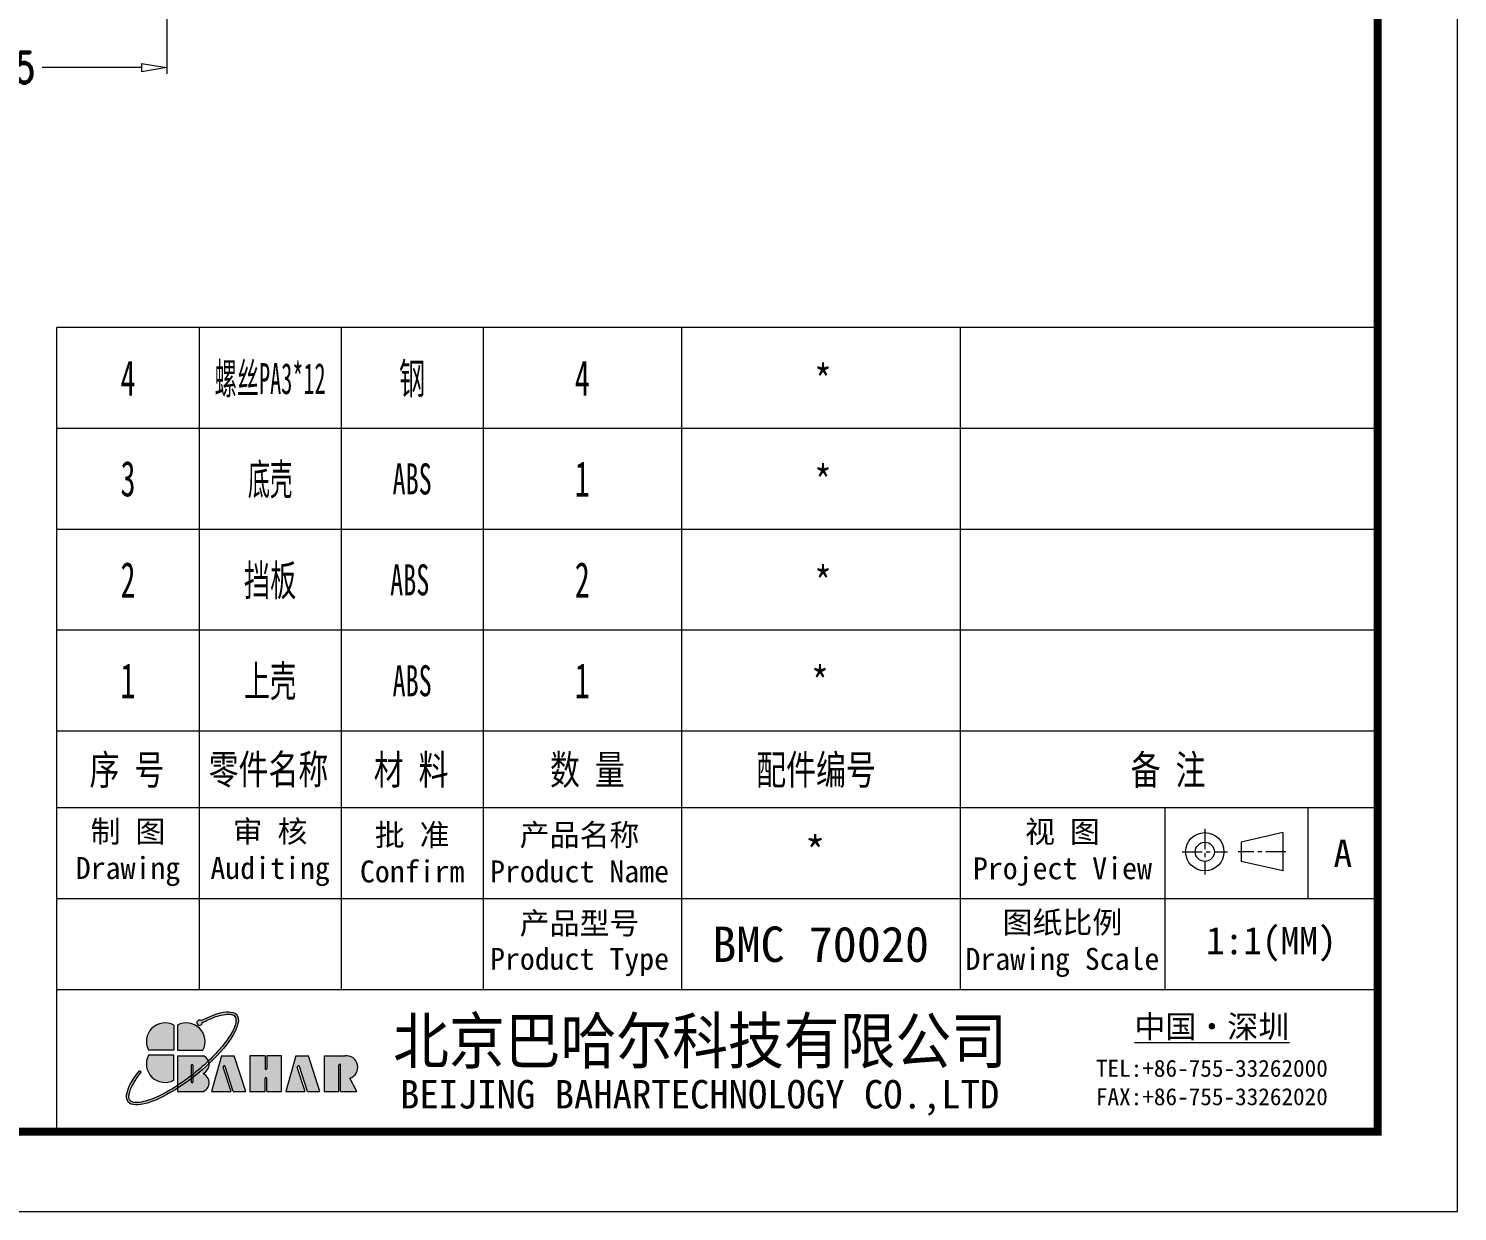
# Model space of a CAD drawing. Header units: millimetres. Extents: x 6083 to 6448, y 1315 to 1569.
# Drawn here: x 6335.1 to 6447.9, y 1315 to 1408.4 of the extents above; entities that cross this region are included whole.
import ezdxf
from ezdxf.enums import TextEntityAlignment as Align

# ---------------------------------------------------------------- set-up
doc = ezdxf.new("R2010")
doc.units = ezdxf.units.MM
doc.linetypes.add('CENTER', pattern=[50.8, 31.75, -6.35, 6.35, -6.35])
doc.layers.add('dim', color=82, linetype='Continuous', lineweight=9)
doc.layers.add('from', color=7, linetype='Continuous', lineweight=13)
doc.styles.add('FFS', font='', dxfattribs={"width": 0.9})
doc.styles.add('ROMAND', font='romand.shx', dxfattribs={"width": 0.75, "bigfont": 'gbcbig.shx'})
doc.styles.add('宋体', font='SimSun.ttf', dxfattribs={"height": 15})
doc.styles.add('样式 1', font='SimSun.ttf')
doc.styles.get('FFS').set_extended_font_data('KaiTi_GB2312')
doc.dimstyles.new('YanXiu', dxfattribs={"dimtxt": 2.5, "dimasz": 2.2, "dimexe": 1, "dimexo": 0, "dimgap": 0.66, "dimtad": 0, "dimzin": 9, "dimdsep": 46, "dimtxsty": 'ROMAND', "dimblk": 'CLOSEDBLANK', "dimcen": 0, "dimclrd": 3, "dimclre": 3, "dimclrt": 7, "dimazin": 2, "dimtfac": 1, "dimtofl": 0, "dimtmove": 0, "dimatfit": 3, "dimldrblk": 'CLOSEDBLANK', "dimfxl": 1, "dimlwd": 5, "dimlwe": 5, "dimarcsym": 0})

# ---------------------------------------------------------------- blocks, each defined once
blk = doc.blocks.new('_ClosedBlank')
at = {"color": 0, "linetype": 'ByBlock', "lineweight": -2}
for p, q in [((-1, 0.167), (0, 0)), ((-1, 0.167), (-1, -0.167)), ((0, 0), (-1, -0.167))]:
    blk.add_line(p, q, dxfattribs=at)
blk = doc.blocks.new('*D32')
at = {"layer": 'Defpoints', "color": 0, "transparency": 16777216}
for p in [(6346.06, 1422.25), (6319.56, 1416.94), (6346.06, 1405.3)]:
    blk.add_point(p, dxfattribs=at)
at = {"layer": 'dim', "color": 3, "lineweight": 5, "transparency": 16777216}
for p, q in [((6346.06, 1422.25), (6346.06, 1404.8)), ((6319.56, 1416.94), (6319.56, 1404.8)), ((6321.56, 1405.3), (6329.41, 1405.3)), ((6344.06, 1405.3), (6336.22, 1405.3))]:
    blk.add_line(p, q, dxfattribs=at)
at = {"layer": 'dim', "color": 3, "lineweight": 5, "transparency": 16777216, "xscale": 2, "yscale": 2, "zscale": 2, "rotation": 180}
blk.add_blockref('_ClosedBlank', (6319.56, 1405.3), dxfattribs=at)
at = {"layer": 'dim', "color": 3, "lineweight": 5, "transparency": 16777216, "xscale": 2, "yscale": 2, "zscale": 2}
blk.add_blockref('_ClosedBlank', (6346.06, 1405.3), dxfattribs=at)
at = {"layer": 'dim', "color": 7, "transparency": 16777216, "insert": (6332.81, 1405.3), "char_height": 2.5, "attachment_point": 5, "style": 'ROMAND'}
blk.add_mtext('26.5', dxfattribs=at)

msp = doc.modelspace()

# ---------------------------------------------------------------- hatches: boundary and pattern name
at = {"layer": 'from'}
h = msp.add_hatch(color=5, dxfattribs=at)
h.set_gradient(color1=(0, 0, 255), color2=(204, 204, 255), rotation=270, one_color=1, tint=0.9, name='HEMISPHERICAL')
edge = h.paths.add_edge_path()
edge.add_arc((6348.634, 1329.933), 0.211, 53.71062, 361.77764)
edge.add_spline(control_points=[(6348.845, 1329.94), (6348.956, 1329.997), (6349.066, 1330.051), (6349.603, 1330.304), (6349.998, 1330.448), (6350.576, 1330.588), (6350.788, 1330.612), (6351.084, 1330.602), (6351.186, 1330.581), (6351.337, 1330.518), (6351.388, 1330.48), (6351.425, 1330.432), (6351.461, 1330.387), (6351.487, 1330.333), (6351.516, 1330.187), (6351.517, 1330.097), (6351.486, 1329.883), (6351.453, 1329.759), (6351.297, 1329.344), (6351.114, 1329.012), (6350.612, 1328.291), (6350.293, 1327.902), (6349.74, 1327.311), (6349.544, 1327.113), (6349.338, 1326.917)], knot_values=[5.2944931, 5.2944931, 5.2944931, 5.2944931, 5.376277, 5.376277, 5.7027746, 5.7027746, 5.9392475, 5.9392475, 6.1160577, 6.1160577, 6.2831853, 6.2831853, 6.2831853, 6.442424, 6.442424, 6.6016628, 6.6016628, 6.7609015, 6.7609015, 7.0883681, 7.0883681, 7.4158348, 7.4158348, 7.5786031, 7.5786031, 7.5786031, 7.5786031], degree=3, periodic=0)
edge.add_ellipse((6347.948, 1326.61), major_axis=(1.448, 0.062), ratio=0.6717797, start_angle=362.49244, end_angle=374.72333, ccw=False)
edge.add_ellipse((6347.286, 1327.119), major_axis=(4.284, 3.429), ratio=0.3075492, start_angle=-75.30393, end_angle=56.66872)
edge = h.paths.add_edge_path()
edge.add_ellipse((6347.286, 1327.119), major_axis=(4.284, 3.429), ratio=0.3075492, start_angle=-233.44549, end_angle=-108.8635)
edge.add_line((6346.899, 1324.763), (6346.899, 1324.984))
edge.add_spline(control_points=[(6346.899, 1324.984), (6346.463, 1324.699), (6346.031, 1324.449), (6345.099, 1323.981), (6344.615, 1323.796), (6343.989, 1323.65), (6343.79, 1323.626), (6343.497, 1323.634), (6343.391, 1323.655), (6343.246, 1323.715), (6343.198, 1323.748), (6343.124, 1323.829), (6343.098, 1323.876), (6343.063, 1324.001), (6343.055, 1324.078), (6343.069, 1324.264), (6343.091, 1324.372), (6343.205, 1324.738), (6343.35, 1325.034), (6343.691, 1325.569), (6343.851, 1325.791), (6344.033, 1326.019)], knot_values=[8.1602279, 8.1602279, 8.1602279, 8.1602279, 8.46118, 8.46118, 8.851592, 8.851592, 9.0751916, 9.0751916, 9.2552808, 9.2552808, 9.4047948, 9.4047948, 9.5543089, 9.5543089, 9.703823, 9.703823, 9.853337, 9.853337, 10.159988, 10.159988, 10.3575695, 10.3575695, 10.3575695, 10.3575695], degree=3, periodic=0)
edge.add_line((6344.033, 1326.019), (6343.888, 1326.135))
edge = h.paths.add_edge_path()
edge.add_spline(control_points=[(6347.974, 1325.748), (6347.748, 1325.574), (6347.519, 1325.406), (6347.159, 1325.156), (6347.029, 1325.068), (6346.899, 1324.984)], knot_values=[7.9128983, 7.9128983, 7.9128983, 7.9128983, 8.070768, 8.070768, 8.1602279, 8.1602279, 8.1602279, 8.1602279], degree=3, periodic=0)
edge.add_line((6346.899, 1324.984), (6346.899, 1324.763))
edge.add_ellipse((6347.286, 1327.119), major_axis=(4.284, 3.429), ratio=0.3075492, start_angle=-108.8635, end_angle=-94.86485)
edge.add_line((6347.974, 1325.515), (6347.974, 1325.748))
edge = h.paths.add_edge_path()
edge.add_spline(control_points=[(6349.338, 1326.917), (6349.13, 1326.719), (6348.912, 1326.522), (6348.502, 1326.169), (6348.311, 1326.013), (6348.118, 1325.861)], knot_values=[7.5786031, 7.5786031, 7.5786031, 7.5786031, 7.7433014, 7.7433014, 7.8791585, 7.8791585, 7.8791585, 7.8791585], degree=3, periodic=0)
edge.add_line((6348.118, 1325.861), (6348.118, 1325.626))
edge.add_ellipse((6347.286, 1327.119), major_axis=(4.284, 3.429), ratio=0.3075492, start_angle=-92.96123, end_angle=-75.30393)
edge.add_ellipse((6347.948, 1326.61), major_axis=(1.448, 0.062), ratio=0.6717797, start_angle=362.49244, end_angle=374.72333)
edge = h.paths.add_edge_path()
edge.add_ellipse((6347.286, 1327.119), major_axis=(4.284, 3.429), ratio=0.3075492, start_angle=-94.86485, end_angle=-92.96123)
edge.add_line((6348.118, 1325.626), (6348.118, 1325.861))
edge.add_spline(control_points=[(6348.118, 1325.861), (6348.07, 1325.823), (6348.022, 1325.785), (6347.974, 1325.748)], knot_values=[7.8791585, 7.8791585, 7.8791585, 7.8791585, 7.9128983, 7.9128983, 7.9128983, 7.9128983], degree=3, periodic=0)
edge.add_line((6347.974, 1325.748), (6347.974, 1325.515))
h = msp.add_hatch(color=256, dxfattribs=at)
h.set_gradient(color1=(204, 51, 0), color2=(255, 140, 102), one_color=1, tint=0.7, name='HEMISPHERICAL')
h.paths.add_polyline_path([(6346.613, 1329.738, 0.7424509), (6344.613, 1327.759), (6346.613, 1327.759)])
h = msp.add_hatch(color=256, dxfattribs=at)
h.set_gradient(color1=(35, 39, 169), color2=(98, 103, 223), one_color=1, tint=0.63, name='HEMISPHERICAL')
h.paths.add_polyline_path([(6346.899, 1329.738), (6346.899, 1327.759), (6348.899, 1327.759, 0.7424509)])
h = msp.add_hatch(color=256, dxfattribs=at)
h.set_gradient(color1=(0, 127, 63), color2=(15, 255, 135), one_color=1, tint=0.53, name='INVCURVED')
h.paths.add_polyline_path([(6346.613, 1327.377), (6344.613, 1327.377, 0.7424509), (6346.613, 1325.397)])
h = msp.add_hatch(color=7, dxfattribs=at)
h.paths.add_polyline_path([(6360.281, 1327.33), (6358.463, 1327.33), (6358.463, 1324.495), (6359.622, 1324.495), (6359.622, 1326.594, -1), (6359.766, 1326.594), (6359.766, 1324.495), (6361.04, 1324.495), (6360.492, 1325.548, 0.8094298)])
h.paths.add_polyline_path([(6357.144, 1324.495), (6358.132, 1324.495), (6357.224, 1327.331), (6356.226, 1327.331), (6355.431, 1324.495), (6356.967, 1324.495), (6356.348, 1326.418, -1), (6356.509, 1326.47)])
h.paths.add_polyline_path([(6355.107, 1327.331), (6353.945, 1327.331), (6353.945, 1326.31, -1), (6353.8, 1326.31), (6353.8, 1327.331), (6352.599, 1327.331), (6352.599, 1324.495), (6353.8, 1324.495), (6353.8, 1325.525, -1), (6353.945, 1325.525), (6353.945, 1324.495), (6355.107, 1324.495)])
h.paths.add_polyline_path([(6351.375, 1327.331), (6350.378, 1327.331), (6349.582, 1324.495), (6351.118, 1324.495), (6350.5, 1326.418, -1), (6350.66, 1326.47), (6351.295, 1324.495), (6352.283, 1324.495)])
edge = h.paths.add_edge_path()
edge.add_line((6348.118, 1325.626), (6348.118, 1325.267))
edge.add_arc((6348.046, 1325.267), 0.0722, -180, 0, ccw=False)
edge.add_line((6347.974, 1325.267), (6347.974, 1325.515))
edge.add_ellipse((6347.286, 1327.119), major_axis=(4.284, 3.429), ratio=0.3075492, start_angle=-108.8635, end_angle=-94.86485, ccw=False)
edge.add_line((6346.899, 1324.763), (6346.899, 1324.495))
edge.add_line((6346.899, 1324.495), (6348.958, 1324.495))
edge.add_ellipse((6347.948, 1325.17), major_axis=(1.448, 0.062), ratio=0.6717797, start_angle=312.54488, end_angle=406.01563)
edge.add_ellipse((6347.948, 1326.61), major_axis=(1.448, 0.062), ratio=0.6717797, start_angle=310.68759, end_angle=362.49244)
edge.add_ellipse((6347.286, 1327.119), major_axis=(4.284, 3.429), ratio=0.3075492, start_angle=-92.96123, end_angle=-75.30393, ccw=False)
edge = h.paths.add_edge_path()
edge.add_line((6346.899, 1327.331), (6346.899, 1324.984))
edge.add_spline(control_points=[(6346.899, 1324.984), (6347.029, 1325.068), (6347.159, 1325.156), (6347.519, 1325.406), (6347.748, 1325.574), (6347.974, 1325.748)], knot_values=[7.9128983, 7.9128983, 7.9128983, 7.9128983, 8.0023582, 8.0023582, 8.1602279, 8.1602279, 8.1602279, 8.1602279], degree=3, periodic=0)
edge.add_line((6347.974, 1325.748), (6347.974, 1326.57))
edge.add_arc((6348.046, 1326.57), 0.0722, 0, 180, ccw=False)
edge.add_line((6348.118, 1326.57), (6348.118, 1325.861))
edge.add_spline(control_points=[(6348.118, 1325.861), (6348.311, 1326.013), (6348.502, 1326.169), (6348.912, 1326.522), (6349.13, 1326.719), (6349.338, 1326.917)], knot_values=[7.5786031, 7.5786031, 7.5786031, 7.5786031, 7.7144602, 7.7144602, 7.8791585, 7.8791585, 7.8791585, 7.8791585], degree=3, periodic=0)
edge.add_ellipse((6347.948, 1326.61), major_axis=(1.448, 0.062), ratio=0.6717797, start_angle=374.72333, end_angle=404.056)
edge.add_line((6348.96, 1327.331), (6346.899, 1327.331))

# ---------------------------------------------------------------- linework, layer by layer
for p, q in [((6337.387, 1352.936), (6337.387, 1384.788)), ((6441.574, 1384.788), (6337.387, 1384.788)), ((6348.594, 1384.788), (6348.594, 1352.936)), ((6359.802, 1384.788), (6359.802, 1352.936)), ((6371.009, 1384.788), (6371.009, 1352.936)), ((6386.644, 1384.788), (6386.644, 1352.936)), ((6408.627, 1384.788), (6408.627, 1352.936)), ((6441.574, 1376.825), (6337.387, 1376.825)), ((6441.574, 1368.862), (6337.387, 1368.862)), ((6441.574, 1360.899), (6337.387, 1360.899)), ((6337.387, 1346.884), (6337.387, 1352.936)), ((6441.574, 1352.936), (6337.387, 1352.936)), ((6348.594, 1352.936), (6348.594, 1346.884)), ((6359.802, 1352.936), (6359.802, 1346.884)), ((6371.009, 1352.936), (6371.009, 1346.884)), ((6386.644, 1352.936), (6386.644, 1346.884)), ((6408.627, 1352.936), (6408.627, 1346.884)), ((6441.574, 1346.884), (6337.387, 1346.884)), ((6337.387, 1321.331), (6337.387, 1346.884)), ((6441.574, 1346.884), (6337.387, 1346.884)), ((6348.594, 1346.884), (6348.594, 1332.538)), ((6359.802, 1346.884), (6359.802, 1332.538)), ((6371.009, 1346.884), (6371.009, 1332.538)), ((6386.644, 1346.884), (6386.644, 1332.538)), ((6408.627, 1346.884), (6408.627, 1332.538)), ((6424.781, 1346.884), (6424.781, 1332.538)), ((6436.075, 1346.884), (6436.075, 1339.711)), ((6434.08, 1344.931), (6430.809, 1344.176)), ((6434.08, 1344.931), (6434.08, 1341.91)), ((6430.809, 1344.176), (6430.809, 1342.665)), ((6434.08, 1341.91), (6430.809, 1342.665)), ((6441.574, 1339.711), (6337.387, 1339.711)), ((6441.574, 1332.538), (6337.387, 1332.538)), ((6346.613, 1329.738), (6346.613, 1327.759)), ((6346.899, 1329.738), (6346.899, 1327.759)), ((6346.613, 1327.759), (6344.613, 1327.759)), ((6346.613, 1327.377), (6344.613, 1327.377)), ((6346.613, 1325.397), (6346.613, 1327.377)), ((6346.899, 1327.759), (6348.899, 1327.759)), ((6346.899, 1327.331), (6346.899, 1324.495)), ((6346.899, 1327.331), (6348.96, 1327.331)), ((6350.378, 1327.331), (6349.582, 1324.495)), ((6350.378, 1327.331), (6351.375, 1327.331)), ((6352.283, 1324.495), (6351.375, 1327.331)), ((6352.599, 1327.331), (6352.599, 1324.495)), ((6353.8, 1327.331), (6352.599, 1327.331)), ((6353.8, 1327.331), (6353.8, 1326.31)), ((6355.107, 1327.331), (6353.945, 1327.331)), ((6353.945, 1327.331), (6353.945, 1326.31)), ((6355.107, 1324.495), (6355.107, 1327.331)), ((6356.226, 1327.331), (6355.431, 1324.495)), ((6356.226, 1327.331), (6357.224, 1327.331)), ((6358.132, 1324.495), (6357.224, 1327.331)), ((6358.463, 1327.33), (6358.463, 1324.495)), ((6358.463, 1327.33), (6360.112, 1327.33)), ((6344.033, 1326.019), (6343.888, 1326.135)), ((6347.974, 1326.57), (6347.974, 1325.267)), ((6348.118, 1326.57), (6348.118, 1325.267)), ((6351.118, 1324.495), (6350.5, 1326.418)), ((6351.295, 1324.495), (6350.66, 1326.47)), ((6356.967, 1324.495), (6356.348, 1326.418)), ((6357.144, 1324.495), (6356.509, 1326.47)), ((6359.622, 1324.495), (6359.622, 1326.594)), ((6359.766, 1324.495), (6359.766, 1326.594)), ((6361.04, 1324.495), (6360.492, 1325.548)), ((6346.899, 1324.495), (6348.958, 1324.495)), ((6349.582, 1324.495), (6351.118, 1324.495)), ((6351.295, 1324.495), (6352.283, 1324.495)), ((6352.599, 1324.495), (6353.8, 1324.495)), ((6353.8, 1324.495), (6353.8, 1325.525)), ((6353.945, 1324.495), (6353.945, 1325.525)), ((6353.945, 1324.495), (6355.107, 1324.495)), ((6355.431, 1324.495), (6356.967, 1324.495)), ((6357.144, 1324.495), (6358.132, 1324.495)), ((6358.463, 1324.495), (6359.622, 1324.495)), ((6359.766, 1324.495), (6361.04, 1324.495)), ((6441.574, 1321.331), (6338.252, 1321.331))]:
    msp.add_line(p, q, dxfattribs=at)
at = {"layer": 'from', "color": 1, "linetype": 'CENTER', "ltscale": 0.05}
for p, q in [((6427.936, 1345.219), (6427.936, 1341.622)), ((6426.137, 1343.421), (6429.735, 1343.421)), ((6434.332, 1343.421), (6430.557, 1343.421))]:
    msp.add_line(p, q, dxfattribs=at)
at = {"layer": 'from'}
msp.add_lwpolyline([(6082.95, 1315.042), (6447.863, 1315.042), (6447.863, 1568.624), (6082.95, 1568.624)], close=True, dxfattribs=at)
at = {"layer": 'from', "const_width": 0.629}
msp.add_lwpolyline([(6089.239, 1321.331), (6089.239, 1562.335), (6441.574, 1562.335), (6441.574, 1321.331), (6089.239, 1321.331)], dxfattribs=at)
at = {"layer": 'from'}
for radius in [1.511, 0.755]:
    msp.add_circle((6427.936, 1343.421), radius, dxfattribs=at)
for centre, radius, start, end in [((6348.634, 1329.933), 0.211, 53.71062, 1.77764), ((6345.912, 1328.447), 1.469, 61.52283, 207.89112), ((6347.6, 1328.447), 1.469, 332.10888, 118.47717), ((6345.912, 1326.689), 1.469, 152.10888, 298.47717), ((6359.694, 1326.594), 0.0722, 0, 180), ((6360.196, 1326.416), 0.918, 288.77334, 95.2757), ((6348.046, 1326.57), 0.0722, 0, 180), ((6350.58, 1326.444), 0.0843, 17.82851, 197.82851), ((6353.872, 1326.31), 0.0722, 180, 0), ((6353.872, 1325.525), 0.0722, 0, 180), ((6356.428, 1326.444), 0.0843, 17.82851, 197.82851), ((6348.046, 1325.267), 0.0722, 180, 0)]:
    msp.add_arc(centre, radius, start, end, dxfattribs=at)
at = {"layer": 'from', "extrusion": (0, 0, -1)}
msp.add_ellipse((6347.286, 1327.119), major_axis=(4.284, 3.429), ratio=0.3075492, start_param=5.2941295, end_param=10.3575777, dxfattribs=at)
at = {"layer": 'from'}
for centre, start_param, end_param in [((6347.948, 1326.61), 5.4225213, 7.0521076), ((6347.948, 1325.17), 5.4549372, 7.0863095)]:
    msp.add_ellipse(centre, major_axis=(1.448, 0.062), ratio=0.6717797, start_param=start_param, end_param=end_param, dxfattribs=at)
msp.add_open_spline([(6348.845, 1329.94), (6348.956, 1329.997), (6349.066, 1330.051), (6349.603, 1330.304), (6349.998, 1330.448), (6350.576, 1330.588), (6350.788, 1330.612), (6351.084, 1330.602), (6351.186, 1330.581), (6351.337, 1330.518), (6351.388, 1330.48), (6351.425, 1330.432), (6351.461, 1330.387), (6351.487, 1330.333), (6351.516, 1330.187), (6351.517, 1330.097), (6351.486, 1329.883), (6351.453, 1329.759), (6351.297, 1329.344), (6351.114, 1329.012), (6350.612, 1328.291), (6350.293, 1327.902), (6349.554, 1327.113), (6349.134, 1326.712), (6348.24, 1325.945), (6347.765, 1325.577), (6346.722, 1324.852), (6346.152, 1324.509), (6345.099, 1323.981), (6344.615, 1323.796), (6343.989, 1323.65), (6343.79, 1323.626), (6343.497, 1323.634), (6343.391, 1323.655), (6343.246, 1323.715), (6343.198, 1323.748), (6343.124, 1323.829), (6343.098, 1323.876), (6343.063, 1324.001), (6343.055, 1324.078), (6343.069, 1324.264), (6343.091, 1324.372), (6343.205, 1324.738), (6343.35, 1325.034), (6343.691, 1325.569), (6343.851, 1325.791), (6344.033, 1326.019)], degree=3, knots=[5.2944931, 5.2944931, 5.2944931, 5.2944931, 5.376277, 5.376277, 5.7027746, 5.7027746, 5.9392475, 5.9392475, 6.1160577, 6.1160577, 6.2831853, 6.2831853, 6.2831853, 6.442424, 6.442424, 6.6016628, 6.6016628, 6.7609015, 6.7609015, 7.0883681, 7.0883681, 7.4158348, 7.4158348, 7.7433014, 7.7433014, 8.070768, 8.070768, 8.46118, 8.46118, 8.851592, 8.851592, 9.0751916, 9.0751916, 9.2552808, 9.2552808, 9.4047948, 9.4047948, 9.5543089, 9.5543089, 9.703823, 9.703823, 9.853337, 9.853337, 10.159988, 10.159988, 10.3575695, 10.3575695, 10.3575695, 10.3575695], dxfattribs=at)

# ---------------------------------------------------------------- texts
at = {"layer": 'from', "style": '宋体'}
for s, height, width, p in [('4', 2.802, 0.617284, (6342.991, 1380.806)), ('螺丝PA3*12', 2.4516, 0.524691, (6354.198, 1380.806)), ('钢', 2.452, 0.617284, (6365.406, 1380.806)), ('4', 2.802, 0.617284, (6378.827, 1380.806)), ('*', 2.452, 0.833333, (6397.816, 1380.72)), ('3', 2.802, 0.617284, (6342.991, 1372.843)), ('底壳', 2.4516, 0.524691, (6354.198, 1372.843)), ('ABS', 2.4516, 0.617284, (6365.406, 1372.843)), ('1', 2.802, 0.617284, (6378.827, 1372.843)), ('*', 2.452, 0.833333, (6397.816, 1372.757)), ('2', 2.802, 0.617284, (6342.991, 1364.88)), ('挡板', 2.4516, 0.617284, (6354.198, 1364.88)), ('ABS', 2.4516, 0.617284, (6365.216, 1364.88)), ('2', 2.802, 0.617284, (6378.827, 1364.88)), ('*', 2.452, 0.833333, (6397.816, 1364.794)), ('1', 2.802, 0.617284, (6342.991, 1356.917)), ('上壳', 2.4516, 0.617284, (6354.198, 1356.917)), ('1', 2.802, 0.617284, (6378.827, 1356.917)), ('*', 2.452, 0.833333, (6397.577, 1356.917)), ('ABS', 2.4516, 0.617284, (6365.406, 1356.917))]:
    msp.add_text(s, height=height, dxfattribs=dict(at, width=width)).set_placement(p, align=Align.MIDDLE)
at = {"layer": 'from', "style": '宋体', "width": 0.740741}
for s, p in [('序 号', (6339.959, 1348.717)), ('零件名称', (6349.358, 1348.756)), ('材 料', (6362.379, 1348.736)), ('数 量', (6376.282, 1348.723)), ('配件编号', (6392.548, 1348.723)), ('备 注', (6422.088, 1348.717))]:
    msp.add_text(s, height=2.3349, dxfattribs=at).set_placement(p)
at = {"layer": 'from', "style": '宋体'}
msp.add_text('*', height=2.358, dxfattribs=at).set_placement((6397.198, 1343.44), align=Align.MIDDLE_CENTER)
at = {"layer": 'from', "color": 6, "style": '宋体'}
msp.add_text('BMC 70020', height=2.793, dxfattribs=at).set_placement((6397.635, 1336.125), align=Align.MIDDLE_CENTER)
at = {"layer": 'from', "attachment_point": 5, "style": '宋体'}
for s, insert, char_height in [('制 图\\PDrawing', (6342.991, 1343.298), 1.7296), ('审 核\\PAuditing', (6354.198, 1343.298), 1.7296), ('批 准\\PConfirm', (6365.406, 1343.298), 1.7296), ('产品名称\\PProduct Name', (6378.611, 1343.298), 1.72955), ('视 图\\PProject View', (6416.704, 1343.298), 1.72955), ('{\\fSimSun|b0|i0|c134|p2;A}', (6438.825, 1343.298), 2.16194), ('图纸比例\\PDrawing Scale', (6416.704, 1336.125), 1.72955), ('1:1(MM)', (6433.178, 1336.125), 2.1619)]:
    msp.add_mtext(s, dxfattribs=dict(at, insert=insert, char_height=char_height))
at = {"layer": 'from', "insert": (6378.611, 1336.125), "char_height": 1.72955, "attachment_point": 5, "line_spacing_factor": 0.975, "style": '宋体'}
msp.add_mtext('产品型号\\PProduct Type', dxfattribs=at)
at = {"layer": 'from', "color": 3, "insert": (6388.116, 1328.302), "char_height": 3.58639, "attachment_point": 5, "style": 'FFS'}
msp.add_mtext('{\\fSimSun|b0|i0|c134|p2;\\C7;北京巴哈尔科技有限公司}', dxfattribs=at)
at = {"layer": 'from', "attachment_point": 5}
for s, insert, char_height in [('{\\fSimSun|b0|i0|c134|p2;\\L中国\\fSimSun|b0|i0|c134|p0;·深圳}', (6428.492, 1329.529), 1.7932), ('{\\fSimSun|b0|i0|c134|p2;TEL:+86-755-33262000\\PFAX:+86-755-33262020}', (6428.492, 1325.205), 1.3449)]:
    msp.add_mtext(s, dxfattribs=dict(at, insert=insert, char_height=char_height))
at = {"layer": 'from', "insert": (6364.452, 1325.409), "char_height": 2.2415, "width": 102.33217, "attachment_point": 1, "style": '样式 1'}
msp.add_mtext('BEIJING BAHARTECHNOLOGY CO.,LTD', dxfattribs=at)

# ---------------------------------------------------------------- dimensions: what is measured, and where the dimension line sits
at = {"layer": 'dim'}
dim = msp.add_linear_dim(base=(6346.064, 1405.301), p1=(6319.564, 1416.944), p2=(6346.064, 1422.253), dimstyle='YanXiu', override={"dimasz": 2, "dimexe": 0.49975, "dimgap": 0.49975, "dimzin": 8}, dxfattribs=at)
dim.commit()
dim.dimension.update_dxf_attribs({"geometry": '*D32', "text_midpoint": (6332.814, 1405.301)})

doc.saveas('drawing.dxf')
